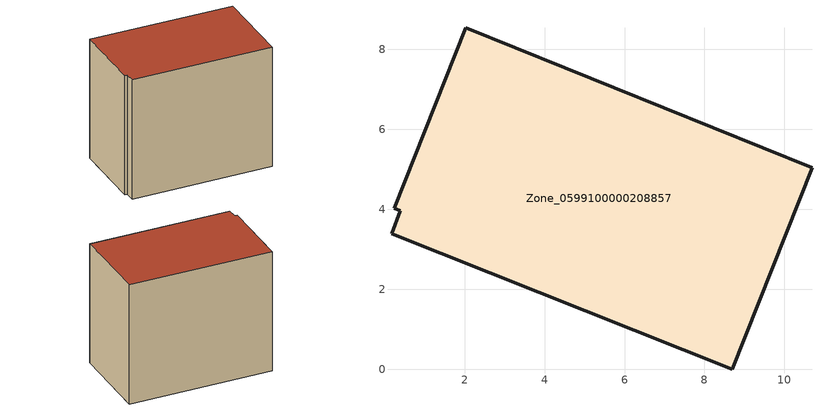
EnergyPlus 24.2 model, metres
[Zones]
Zone_0599100000208857
 floor ground (C_G): 10.69,5.04 8.69,0 0.17,3.38 0.38,3.96 0.23,4.03 2.03,8.54 z0.46
 wall outside (C_F): 10.69,5.04 2.03,8.54 0.23,4.03 0.38,3.96 0.17,3.38 8.69,0 10.69,5.04 z0.46:8.56
 roof outside (C_R): 8.69,0 10.69,5.04 2.03,8.54 0.23,4.03 0.38,3.96 0.17,3.38 z8.56
[BUILDING]
Pand.0599100000208857: North Axis=0; Terrain=City; Loads Convergence Tolerance Value=0.04; Temperature Convergence Tolerance Value=0.4; Solar Distribution=FullExterior; Maximum Number of Warmup Days=25; Minimum Number of Warmup Days=1
[Site:Location]
Rotterdam.The.Hague.AP_ZH_NLD Design_Conditions: Latitude=51.96; Longitude=4.45; Time Zone=1; Elevation=-4.5
[SITE:GROUNDTEMPERATURE:BUILDINGSURFACE]
18, 18, 18, 18, 18, 18, 18, 18, 18, 18, 18, 18
[MATERIAL] Thermal Absorptance=0.9; Solar Absorptance=0.7; Visible Absorptance=0.7
Name | Roughness | Thickness | Conductivity | Density | Specific Heat
G.TI.1965-1974 | MediumSmooth | 0.15 | 0.882353 | 540 | 1210
F.TI.1965-1974 | Rough | 0.3 | 0.697674 | 1920 | 840
R.TI.1965-1974 | MediumRough | 0.2 | 0.232558 | 1500 | 1000
[CONSTRUCTION]
C_G: G.TI.1965-1974
C_F: F.TI.1965-1974
C_R: R.TI.1965-1974
[ZONE]
Zone_0599100000208857: Type=1; Multiplier=1; Ceiling Height=Autocalculate; Volume=Autocalculate; Floor Area=autocalculate; Part of Total Floor Area=Yes
[ZONEINFILTRATION:DESIGNFLOWRATE]
Infil_Zone_0599100000208857: Zone or ZoneList or Space or SpaceList=Zone_0599100000208857; Schedule=AlwaysOn; Design Flow Rate Calculation Method=Flow/Area; Flow Rate per Floor Area=0.003; Constant Term Coefficient=1; Temperature Term Coefficient=0; Velocity Term Coefficient=0; Velocity Squared Term Coefficient=0
[HVACTEMPLATE:ZONE:IDEALLOADSAIRSYSTEM]
Zone_0599100000208857: Maximum Heating Supply Air Temperature=50; Minimum Cooling Supply Air Temperature=13; Maximum Heating Supply Air Humidity Ratio=0.0156; Minimum Cooling Supply Air Humidity Ratio=0.0077; Heating Limit=NoLimit; Cooling Limit=NoLimit; Dehumidification Control Type=ConstantSensibleHeatRatio; Cooling Sensible Heat Ratio=0.7; Dehumidification Setpoint=60; Humidification Control Type=None; Humidification Setpoint=30; Outdoor Air Method=None; Outdoor Air Flow Rate per Person=0.00944; Outdoor Air Flow Rate per Zone Floor Area=0; Outdoor Air Flow Rate per Zone=0; Demand Controlled Ventilation Type=None; Outdoor Air Economizer Type=NoEconomizer; Heat Recovery Type=None; Sensible Heat Recovery Effectiveness=0.7; Latent Heat Recovery Effectiveness=0.65
[ZONECONTROL:THERMOSTAT]
ThermostatControl_Zone_0599100000208857: Zone or ZoneList=Zone_0599100000208857; Control Type Schedule=DualSetpointControlType; Control 1=Thermostat_Zone_0599100000208857; Temperature Difference Between Cutout And Setpoint=0
[THERMOSTATSETPOINT:DUALSETPOINT]
Thermostat_Zone_0599100000208857: Heating Setpoint Temperature Schedule=HeatingSetpoint_Zone_0599100000208857; Cooling Setpoint Temperature Schedule=CoolingSetpoint_Zone_0599100000208857
[SCHEDULE:COMPACT]
HeatingSetpoint_Zone_0599100000208857: Through: 12/31, For: AllDays, Until: 24:00, 21
CoolingSetpoint_Zone_0599100000208857: Through: 12/31, For: AllDays, Until: 24:00, 24
DualSetpointControlType: Through: 12/31, For: AllDays, Until: 24:00, 4
AlwaysOn: Through: 12/31, For: AllDays, Until: 24:00, 1
